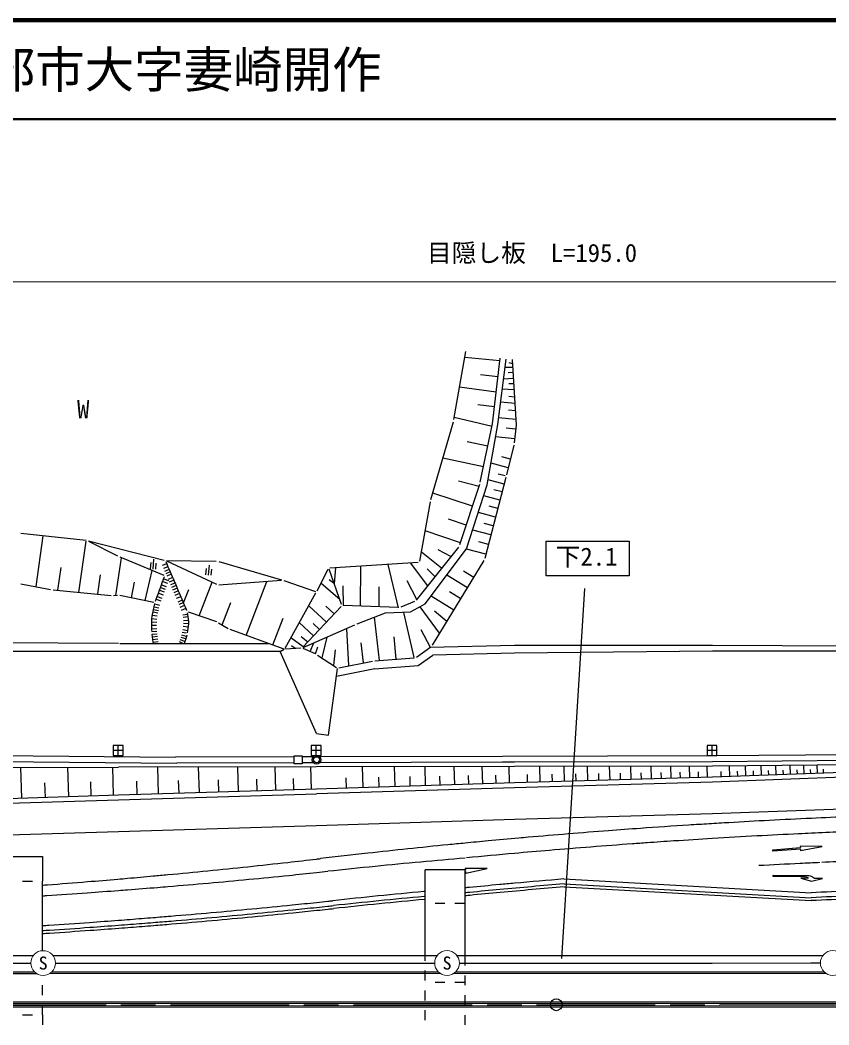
# Model space of a CAD drawing. Units: millimetres, scale not verified. Extents: x -622642 to 680000, y -103464 to 867584.
# Drawn here: x 413499 to 495223, y 278503 to 380000 of the extents above; entities that cross this region are included whole.
import ezdxf
from ezdxf.enums import TextEntityAlignment as Align

# ---------------------------------------------------------------- set-up
doc = ezdxf.new("R2010")
doc.units = ezdxf.units.MM
doc.header["$LTSCALE"] = 1000
doc.linetypes.add('CHAIN', pattern=[18.5, 12, -1.5, 3.5, -1.5])
for name, color, linetype, lineweight in [('M-BGD', 7, 'Continuous', 25), ('M-BMK', 2, 'CHAIN', 13), ('M-BMK-OTRS', 5, 'Continuous', 25), ('M-BMK-ROW', 30, 'Continuous', 25), ('M-BMK-SRVR', 3, 'Continuous', 25), ('M-STR-HTXT', 7, 'Continuous', 13), ('M-STR-STR1', 1, 'Continuous', 25), ('M-STR-STRC', 7, 'Continuous', 25), ('M-TTL', 7, 'Continuous', 140), ('M-TTL-LINE', 7, 'Continuous', 50)]:
    doc.layers.add(name, color=color, linetype=linetype, lineweight=lineweight)
doc.layers.add('M-TTL-TXT', color=7, linetype='Continuous')
doc.styles.add('ＭＳ ゴシック', font='')
doc.styles.get('ＭＳ ゴシック').set_extended_font_data('MS Gothic')

msp = doc.modelspace()

# ---------------------------------------------------------------- linework, layer by layer
at = {"layer": 'M-BGD'}
for p, q in [((457338, 339671), (458540, 346510)), ((461962, 345580), (458434, 345907)), ((461246, 339213), (461993, 345862)), ((461762, 339165), (462616, 345765)), ((463264, 345263), (462906, 345371)), ((463641, 339090), (463236, 345724)), ((461779, 343959), (460035, 344164)), ((463286, 344902), (462504, 344900)), ((463317, 344397), (462811, 344382)), ((463354, 343799), (462352, 343731)), ((463386, 343261), (462898, 343248)), ((461605, 342404), (457908, 342911)), ((463423, 342666), (462220, 342707)), ((461440, 340938), (459751, 341137)), ((463508, 341260), (462051, 341398)), ((463468, 341916), (462869, 341991)), ((463552, 340545), (462844, 340585)), ((455017, 331570), (457282, 339428)), ((461194, 338965), (457372, 339863)), ((459998, 333318), (461246, 339213)), ((460702, 333040), (461762, 339165)), ((463606, 339649), (461849, 339838)), ((463465, 337305), (463641, 339090)), ((463601, 338691), (462621, 338787)), ((460767, 336949), (458687, 337389)), ((463505, 337710), (461544, 337903)), ((462667, 334063), (463422, 337060)), ((460327, 334869), (456218, 335739)), ((462830, 334778), (461081, 335231)), ((463057, 335652), (462182, 335879)), ((462513, 333964), (461806, 334147)), ((459874, 332900), (457783, 333411)), ((459933, 333077), (457912, 326987)), ((458621, 326587), (460702, 333040)), ((460498, 325635), (462605, 333821)), ((462403, 333132), (460790, 333550)), ((459210, 330898), (455206, 332227)), ((461985, 331519), (460348, 331943)), ((462197, 332337), (461379, 332549)), ((453880, 325362), (454960, 331327)), ((461767, 330676), (460898, 330901)), ((461542, 329807), (459805, 330257)), ((458577, 328993), (456798, 329583)), ((461310, 328912), (460388, 329151)), ((413572, 328171), (420163, 327453)), ((415110, 322773), (415843, 327911)), ((415112, 322774), (415845, 327912)), ((457987, 327214), (454429, 328394)), ((461071, 327991), (459228, 328468)), ((419439, 322176), (420189, 327362)), ((420399, 327382), (423338, 325885)), ((420409, 327408), (428054, 325452)), ((460826, 327044), (459845, 327299)), ((457795, 326770), (453531, 321405)), ((456095, 324632), (454043, 326263)), ((454429, 321035), (458621, 326587)), ((457008, 325815), (455737, 326488)), ((460571, 326064), (458610, 326572)), ((423157, 321881), (423734, 325675)), ((423564, 325780), (428010, 323922)), ((426693, 325205), (426635, 324575)), ((426991, 325547), (426901, 324551)), ((427224, 325157), (427167, 324526)), ((428316, 325091), (427856, 324895)), ((428224, 325306), (428316, 325091)), ((428288, 325368), (433337, 323015)), ((428300, 325419), (433325, 325333)), ((428316, 325091), (428444, 324789)), ((432593, 324935), (432503, 323939)), ((433570, 325296), (439907, 323453)), ((444796, 324656), (453733, 325231)), ((447888, 320798), (447943, 324853)), ((451726, 320618), (450705, 325007)), ((454675, 322872), (452970, 325149)), ((455181, 316861), (460402, 325408)), ((417320, 322416), (417659, 324692)), ((421346, 322039), (421626, 323966)), ((426141, 321388), (426840, 324411)), ((428444, 324789), (427984, 324593)), ((428562, 324512), (428102, 324316)), ((428671, 324258), (428211, 324062)), ((428771, 324023), (428311, 323827)), ((428444, 324789), (428562, 324512)), ((428562, 324512), (428671, 324258)), ((428671, 324258), (428771, 324023)), ((428771, 324023), (428863, 323806)), ((428863, 323806), (428950, 323602)), ((432295, 324594), (432238, 323963)), ((432826, 324546), (432769, 323915)), ((443508, 322364), (444615, 324537)), ((445985, 320982), (444714, 324530)), ((445272, 323087), (445405, 324671)), ((455408, 323783), (454615, 324588)), ((458694, 322643), (456614, 323928)), ((459337, 323684), (458296, 324326)), ((413571, 323058), (416580, 322478)), ((424761, 321646), (425074, 323214)), ((427652, 322586), (427718, 322766)), ((427718, 322766), (427789, 322960)), ((427789, 322960), (427869, 323179)), ((427789, 322960), (428258, 322787)), ((427869, 323179), (427963, 323433)), ((427914, 323301), (428384, 323128)), ((427963, 323433), (428073, 323733)), ((428016, 323577), (428485, 323404)), ((428073, 323733), (428082, 323757)), ((428907, 323702), (428447, 323506)), ((429031, 323411), (428571, 323215)), ((429147, 323139), (428687, 322943)), ((429258, 322878), (428798, 322682)), ((428950, 323602), (429031, 323411)), ((429031, 323411), (429109, 323228)), ((429109, 323228), (429185, 323051)), ((429185, 323051), (429258, 322878)), ((429258, 322878), (429332, 322705)), ((431609, 319813), (432916, 323229)), ((433575, 322971), (439903, 323410)), ((436327, 317851), (438437, 323293)), ((440146, 323378), (443333, 322293)), ((445825, 321431), (443898, 323117)), ((445232, 323098), (444730, 323468)), ((446169, 320858), (446137, 322868)), ((449797, 320741), (449781, 322768)), ((453588, 321477), (452618, 323371)), ((416827, 322443), (422694, 321868)), ((422943, 321870), (423325, 321915)), ((423572, 321905), (427018, 321220)), ((427259, 321518), (427359, 321790)), ((427359, 321790), (427445, 322022)), ((427359, 321790), (427829, 321618)), ((427445, 322022), (427519, 322225)), ((427483, 322127), (427952, 321954)), ((427519, 322225), (427587, 322410)), ((427587, 322410), (427652, 322586)), ((427587, 322410), (428056, 322237)), ((427684, 322675), (428154, 322503)), ((429369, 322618), (428909, 322422)), ((429483, 322351), (429023, 322155)), ((429604, 322066), (429144, 321870)), ((429737, 321755), (429277, 321559)), ((429332, 322705), (429406, 322530)), ((429406, 322530), (429483, 322351)), ((429483, 322351), (429563, 322163)), ((429563, 322163), (429647, 321966)), ((429647, 321966), (429737, 321755)), ((429737, 321755), (429833, 321528)), ((430013, 321131), (430564, 322467)), ((440268, 316564), (443391, 322143)), ((457313, 320406), (455022, 321821)), ((458020, 321552), (456875, 322259)), ((426979, 320477), (427036, 320740)), ((427036, 320740), (427101, 321025)), ((427036, 320740), (427524, 320631)), ((427101, 321025), (427112, 321074)), ((427101, 321025), (427588, 320913)), ((427184, 321313), (427259, 321518)), ((427259, 321518), (427729, 321346)), ((429884, 321408), (429424, 321212)), ((429993, 321153), (429533, 320957)), ((430112, 320875), (429652, 320679)), ((429833, 321528), (429938, 321283)), ((429938, 321283), (430051, 321017)), ((430051, 321017), (430175, 320726)), ((433903, 318915), (434778, 321177)), ((445941, 320773), (442077, 316669)), ((444443, 319182), (442674, 320848)), ((445226, 320013), (444395, 320796)), ((451724, 320671), (446152, 320860)), ((453337, 321261), (451965, 320713)), ((452936, 320211), (454429, 321035)), ((455876, 318057), (453936, 320747)), ((426827, 319553), (426853, 319772)), ((426853, 319772), (426887, 319997)), ((426869, 319884), (427364, 319808)), ((426887, 319997), (426929, 320230)), ((426929, 320230), (426979, 320477)), ((426929, 320230), (427421, 320136)), ((426979, 320477), (427468, 320374)), ((430241, 320571), (429781, 320375)), ((430425, 319975), (429932, 319894)), ((430463, 319717), (429967, 319654)), ((430175, 320726), (430310, 320409)), ((430310, 320409), (430326, 320373)), ((430397, 320135), (430425, 319975)), ((430425, 319975), (430463, 319717)), ((430463, 319717), (430488, 319475)), ((430493, 320217), (433333, 319236)), ((447552, 319012), (450432, 320121)), ((450432, 320121), (452936, 320211)), ((453333, 315611), (452274, 320158)), ((456611, 319236), (455374, 320284)), ((426795, 318882), (426798, 319111)), ((426795, 318882), (427295, 318885)), ((426801, 318640), (426795, 318882)), ((426798, 319111), (426808, 319334)), ((426802, 319223), (427302, 319200)), ((426808, 319334), (426827, 319553)), ((426827, 319553), (427324, 319502)), ((430478, 318678), (429981, 318731)), ((430496, 319359), (429997, 319332)), ((430501, 319020), (430001, 319034)), ((430489, 318794), (430464, 318560)), ((430488, 319475), (430501, 319245)), ((430501, 319020), (430489, 318794)), ((430501, 319245), (430501, 319020)), ((433557, 319129), (434518, 318535)), ((439043, 316905), (440078, 319581)), ((443139, 317797), (441712, 319141)), ((442106, 316628), (447321, 318916)), ((443751, 318447), (443101, 319059)), ((449822, 315328), (449316, 319679)), ((426815, 318383), (426801, 318640)), ((426807, 318514), (427306, 318541)), ((426828, 318230), (426815, 318383)), ((426825, 318247), (427324, 318287)), ((426850, 317971), (426849, 317981)), ((426850, 317971), (427348, 318019)), ((426878, 317701), (426850, 317971)), ((426878, 317701), (427375, 317755)), ((426910, 317425), (426878, 317701)), ((430310, 317745), (429826, 317872)), ((430269, 318069), (429888, 318144)), ((430427, 318314), (429934, 318396)), ((430310, 317745), (430238, 317495)), ((430339, 317870), (430310, 317745)), ((430427, 318314), (430391, 318114)), ((430464, 318560), (430427, 318314)), ((440089, 316497), (434742, 318427)), ((442571, 317175), (441887, 317688)), ((446732, 314796), (446508, 318523)), ((451511, 315436), (451307, 317687)), ((454983, 316625), (454010, 318409)), ((423451, 317036), (403440, 317108)), ((423564, 317036), (438605, 317033)), ((426910, 317425), (427406, 317486)), ((426946, 317148), (426910, 317425)), ((426946, 317148), (427441, 317218)), ((426963, 317035), (426946, 317148)), ((429952, 317035), (429592, 317184)), ((430152, 317244), (429683, 317415)), ((430238, 317495), (429761, 317645)), ((430152, 317244), (430071, 317035)), ((430238, 317495), (430152, 317244)), ((440185, 316443), (438605, 317033)), ((442086, 316687), (440863, 317602)), ((441294, 316533), (440918, 316808)), ((442798, 316225), (443192, 317081)), ((443335, 315990), (443584, 316676)), ((444025, 315592), (444522, 317661)), ((448202, 315064), (447954, 317082)), ((453555, 315648), (455014, 316682)), ((463455, 316836), (454936, 316626)), ((483457, 316843), (463455, 316836)), ((503460, 316704), (483457, 316843)), ((439762, 316236), (393602, 316232)), ((439765, 316231), (440185, 316443)), ((443453, 307941), (439765, 316231)), ((441866, 316569), (440331, 316463)), ((443338, 315982), (442105, 316527)), ((443557, 315863), (445476, 314602)), ((445190, 314791), (445366, 316405)), ((453728, 314817), (455192, 315856)), ((463455, 316059), (455192, 315856)), ((483457, 316239), (463455, 316059)), ((503460, 316240), (483457, 316239)), ((445703, 314557), (449103, 315233)), ((449309, 314485), (453728, 314817)), ((449350, 315267), (453329, 315566)), ((444655, 307776), (445578, 314508)), ((445470, 313719), (449353, 314491)), ((443453, 307941), (444655, 307776)), ((441197, 305675), (441997, 305681)), ((441203, 304875), (441197, 305675)), ((441997, 305681), (442003, 304881)), ((383045, 305384), (429342, 304944)), ((403435, 304466), (423448, 304532)), ((413688, 301402), (413588, 304499)), ((418424, 301555), (418328, 304515)), ((422949, 301702), (422857, 304530)), ((443450, 304568), (423448, 304532)), ((427493, 301841), (427411, 304539)), ((441202, 304973), (429342, 304944)), ((431621, 301967), (431542, 304546)), ((435568, 302087), (435493, 304553)), ((439342, 302201), (439270, 304560)), ((442003, 304881), (441203, 304875)), ((443124, 304978), (442002, 304975)), ((442950, 302311), (442882, 304567)), ((463456, 304618), (443453, 304568)), ((462255, 305026), (443778, 304980)), ((448156, 302471), (448091, 304580)), ((451384, 302571), (451322, 304588)), ((454471, 302665), (454412, 304595)), ((457426, 302756), (457369, 304603)), ((460252, 302843), (460198, 304610)), ((463448, 305029), (462255, 305026)), ((462956, 302926), (462904, 304616)), ((483450, 305073), (463448, 305029)), ((483447, 304647), (463456, 304618)), ((466063, 303019), (466015, 304621)), ((468516, 303092), (468470, 304625)), ((470863, 303162), (470819, 304628)), ((473108, 303228), (473066, 304632)), ((475256, 303292), (475216, 304635)), ((477311, 303353), (477273, 304638)), ((479278, 303412), (479241, 304641)), ((481159, 303468), (481124, 304643)), ((482959, 303521), (482925, 304646)), ((503460, 304840), (483447, 304647)), ((501201, 305232), (483450, 305073)), ((485201, 303599), (485162, 304663)), ((486834, 303658), (486797, 304679)), ((488401, 303715), (488366, 304694)), ((489904, 303769), (489870, 304709)), ((491346, 303822), (491313, 304723)), ((492729, 303872), (492698, 304736)), ((494056, 303920), (494026, 304749)), ((449770, 302521), (449739, 303529)), ((452927, 302618), (452898, 303583)), ((455948, 302711), (455920, 303634)), ((458839, 302800), (458812, 303683)), ((461604, 302885), (461578, 303730)), ((483458, 303536), (463456, 302941)), ((464781, 302981), (464757, 303782)), ((467290, 303055), (467267, 303822)), ((469689, 303127), (469668, 303860)), ((471985, 303195), (471965, 303897)), ((474182, 303260), (474162, 303932)), ((476284, 303323), (476265, 303965)), ((478295, 303383), (478276, 303997)), ((480218, 303440), (480201, 304028)), ((482059, 303494), (482042, 304057)), ((504448, 304296), (483458, 303536)), ((503450, 303760), (483458, 303036)), ((484349, 303568), (484330, 304100)), ((486017, 303629), (485999, 304139)), ((487617, 303687), (487600, 304176)), ((489153, 303742), (489136, 304212)), ((490625, 303795), (490609, 304246)), ((492038, 303847), (492022, 304279)), ((493393, 303896), (493378, 304310)), ((494693, 303943), (494678, 304341)), ((416056, 301479), (416008, 302959)), ((420686, 301629), (420641, 303043)), ((425334, 301775), (425293, 303124)), ((429557, 301904), (429518, 303194)), ((433594, 302027), (433557, 303260)), ((437455, 302144), (437419, 303323)), ((441146, 302256), (441112, 303384)), ((463456, 302941), (443454, 302327)), ((446470, 302420), (446437, 303474)), ((483458, 303036), (463456, 302441)), ((423449, 301718), (403438, 301070)), ((443450, 302326), (423449, 301718)), ((443450, 301826), (423449, 301218)), ((463456, 302441), (443454, 301827)), ((423449, 301218), (403419, 300570)), ((503461, 300560), (483459, 299836)), ((483459, 299836), (463456, 299241)), ((443450, 298626), (423449, 298018)), ((463456, 299241), (443454, 298626)), ((423449, 298018), (403439, 297370)), ((411751, 295519), (415751, 295520)), ((415751, 295520), (415752, 293020)), ((454425, 285503), (454424, 294183)), ((458424, 294183), (454424, 294183)), ((458424, 294183), (458425, 285503)), ((413751, 293019), (414751, 293019)), ((415751, 293020), (415752, 293020)), ((415753, 285997), (415752, 293020)), ((468457, 292741), (493441, 291355)), ((468461, 292441), (493440, 291055)), ((454425, 290783), (454424, 290783)), ((456425, 290783), (455425, 290783)), ((458425, 290783), (457425, 290783)), ((454425, 284983), (454425, 285503)), ((458425, 285503), (458425, 284503)), ((403413, 284749), (414578, 284750)), ((417078, 284750), (423413, 284750)), ((423413, 284750), (426544, 284751)), ((426544, 284751), (426913, 284751)), ((426913, 284751), (443413, 284752)), ((443413, 284752), (444549, 284752)), ((444549, 284752), (455390, 284753)), ((457890, 284753), (458413, 284753)), ((458413, 284753), (463413, 284753)), ((463413, 284753), (464956, 284753)), ((464956, 284753), (476818, 284754)), ((476818, 284754), (483413, 284755)), ((483413, 284755), (493413, 284756)), ((493413, 284756), (494171, 284756)), ((494171, 284756), (494363, 284756)), ((454425, 282983), (454425, 283983)), ((458425, 283503), (458425, 282503)), ((415754, 281518), (415754, 282518)), ((454425, 282783), (454425, 282783)), ((456425, 282783), (455425, 282783)), ((458425, 282783), (457425, 282783)), ((454425, 280983), (454425, 281983)), ((458425, 281503), (458425, 280503)), ((415754, 279518), (415754, 280518)), ((413754, 279518), (414754, 279518)), ((415754, 279518), (415754, 279518)), ((415754, 279518), (415754, 278518)), ((454425, 278983), (454425, 279983)), ((458425, 279503), (458425, 278503))]:
    msp.add_line(p, q, dxfattribs=at)
for radius in [450, 300]:
    msp.add_circle((443450, 305288), radius, dxfattribs=at)
for centre, radius, start, end in [((525850, -399963), 700078, 92.33544, 92.65184), ((525850, -399963), 700078, 93.66774, 94.06797), ((525850, -399963), 700078, 93.49985, 93.66774), ((544886, -718699), 1019383, 93.3607, 93.47415), ((525850, -399963), 700078, 93.00155, 93.33464), ((532249, -529532), 829805, 92.67926, 92.97428), ((525850, -399963), 700078, 95.00004, 95.0777), ((525850, -399963), 700078, 94.66694, 95.00004), ((525850, -399963), 700078, 94.33394, 94.66694), ((525850, -399963), 700078, 94.06797, 94.33394), ((525850, -399963), 700078, 95.66625, 95.99935), ((525850, -399963), 700078, 95.52425, 95.66625), ((525850, -399963), 700078, 95.33315, 95.52425), ((525850, -399963), 700078, 95.07747, 95.33315), ((525850, -399963), 700078, 96.33235, 96.72731), ((525850, -399963), 700078, 95.99935, 96.33235), ((363333, 990715), 700063, 275.66687, 275.99967), ((363333, 990715), 700063, 275.99967, 276.33247), ((363333, 990715), 700063, 276.33247, 276.57153), ((363334, 990730), 700078, 276.57131, 276.60336), ((363333, 990715), 700063, 275.00127, 275.21377), ((363333, 990715), 700063, 275.21377, 275.33407), ((363333, 990715), 700063, 275.33407, 275.66687), ((363333, 990715), 700063, 274.29414, 274.33567), ((363333, 990715), 700063, 274.33567, 274.66847), ((363333, 990715), 700063, 274.66847, 274.92007), ((362093, 1004945), 714347, 274.92132, 275.0009), ((518903, -400590), 695568, 94.98544, 94.98808), ((525850, -399963), 695078, 94.73636, 95.27214), ((525850, -399963), 694778, 94.73807, 95.27214), ((518907, -400634), 695112, 95.32945, 95.71004), ((518903, -400590), 695568, 95.31889, 95.32985), ((518903, -400590), 695068, 95.32273, 95.32945), ((518903, -400590), 695068, 94.98905, 94.99167), ((518903, -400590), 694768, 94.98905, 94.99383), ((518901, -400567), 695045, 94.94885, 94.98905), ((518901, -400567), 694745, 94.94885, 94.98905), ((525850, -399963), 695078, 95.27214, 95.524), ((525850, -399963), 694778, 95.27214, 95.52409), ((525850, -399966), 692080, 92.34584, 92.68405), ((370272, 991427), 704861, 275.76387, 275.95917), ((370271, 991460), 704894, 275.95925, 276.05214), ((370270, 991469), 704903, 276.05214, 276.09845), ((518911, -400680), 695159, 95.71004, 96.09055), ((518911, -400680), 694859, 95.71004, 96.09055), ((518907, -400634), 694812, 95.32945, 95.71004), ((518903, -400590), 694768, 95.32503, 95.32945), ((525850, -399966), 691780, 92.34584, 92.68532), ((370283, 991314), 704748, 274.76027, 275.09477), ((370279, 991355), 704788, 275.09477, 275.42937), ((370279, 991355), 705088, 275.09477, 275.42937), ((370275, 991395), 704829, 275.42937, 275.76387), ((370275, 991395), 705129, 275.42937, 275.76387), ((370272, 991427), 705161, 275.76387, 275.95917), ((370271, 991460), 705194, 275.95925, 276.05214), ((370270, 991468), 705202, 276.05214, 276.09845), ((370292, 991192), 704625, 273.75647, 274.09107), ((370290, 991227), 704660, 274.09107, 274.32657), ((370290, 991227), 704960, 274.09107, 274.32657), ((370288, 991247), 704680, 274.32657, 274.42567), ((370288, 991247), 704980, 274.32657, 274.42567), ((370287, 991265), 704698, 274.42567, 274.61197), ((370287, 991265), 704998, 274.42567, 274.61197), ((370822, 984797), 698208, 274.61088, 274.76056), ((370822, 984797), 698508, 274.61088, 274.76056), ((370283, 991314), 705048, 274.76027, 275.09477), ((370295, 991152), 704585, 273.69912, 273.75647), ((370295, 991152), 704885, 273.69755, 273.75647), ((370292, 991192), 704925, 273.75647, 274.09107)]:
    msp.add_arc(centre, radius, start, end, dxfattribs=at)
at = {"layer": 'M-BMK'}
msp.add_line((95680, 280408), (567080, 280573), dxfattribs=at)
at = {"layer": 'M-BMK-OTRS'}
for p, q in [((383045, 305984), (429216, 305545)), ((441198, 305574), (429216, 305545)), ((443106, 305578), (441998, 305576)), ((462242, 305626), (443792, 305580)), ((483449, 305673), (462242, 305626)), ((501197, 305832), (483445, 305673))]:
    msp.add_line(p, q, dxfattribs=at)
at = {"layer": 'M-BMK-ROW'}
for p, q in [((423911, 306725), (422911, 306725)), ((422911, 306725), (422911, 305725)), ((423411, 305725), (423411, 306725)), ((423911, 305725), (423911, 306725)), ((443911, 306727), (442911, 306727)), ((442911, 306727), (442911, 305727)), ((443411, 305727), (443411, 306727)), ((443911, 305727), (443911, 306727)), ((483911, 306730), (482911, 306730)), ((482911, 306730), (482911, 305730)), ((483411, 305730), (483411, 306730)), ((483911, 305730), (483911, 306730)), ((423911, 306225), (422911, 306225)), ((422911, 305725), (423911, 305725)), ((443911, 306227), (442911, 306227)), ((442911, 305727), (443911, 305727)), ((483911, 306230), (482911, 306230)), ((482911, 305730), (483911, 305730))]:
    msp.add_line(p, q, dxfattribs=at)
at = {"layer": 'M-BMK-SRVR'}
msp.add_circle((467680, 280538), 600, dxfattribs=at)
at = {"layer": 'M-STR-HTXT'}
msp.add_line((371858, 353557), (567768, 353557), dxfattribs=at)
for centre in [(415828, 284750), (456640, 284753), (495613, 284756)]:
    msp.add_circle(centre, 1250, dxfattribs=at)
at = {"layer": 'M-STR-STR1'}
for p, q in [((403413, 285499), (414828, 285500)), ((416828, 285500), (423413, 285500)), ((423413, 285500), (426544, 285501)), ((426544, 285501), (443413, 285502)), ((443413, 285502), (444549, 285502)), ((444549, 285502), (455640, 285503)), ((457640, 285503), (458413, 285503)), ((458413, 285503), (463413, 285503)), ((463413, 285503), (464956, 285503)), ((464956, 285503), (476818, 285504)), ((476818, 285504), (483413, 285505)), ((483413, 285505), (493413, 285506)), ((493413, 285506), (494171, 285506)), ((494171, 285506), (494613, 285506))]:
    msp.add_line(p, q, dxfattribs=at)
at = {"layer": 'M-STR-STRC'}
for p, q in [((466649, 327374), (475049, 327374)), ((466649, 323874), (466649, 327374)), ((475049, 327374), (475049, 323874)), ((475049, 323874), (466649, 323874)), ((468252, 285203), (470545, 322592)), ((489545, 296197), (492337, 296414)), ((494537, 296509), (492326, 296563)), ((492326, 296563), (492337, 296414)), ((492361, 296115), (494537, 296509)), ((489557, 296048), (489545, 296197)), ((492349, 296264), (489557, 296048)), ((492349, 296264), (492361, 296115)), ((458424, 294136), (458495, 294144)), ((458512, 293995), (458424, 293985)), ((460690, 294318), (458478, 294293)), ((458478, 294293), (458495, 294144)), ((458512, 293995), (458529, 293846)), ((458529, 293846), (460690, 294318)), ((489578, 293483), (489579, 293633)), ((492823, 293462), (489578, 293483)), ((489579, 293633), (493064, 293611)), ((492823, 293462), (492888, 293457)), ((492888, 293457), (492953, 293444)), ((492953, 293444), (493015, 293424)), ((493015, 293424), (493073, 293393)), ((493064, 293611), (493194, 293603)), ((493073, 293393), (493128, 293358)), ((493128, 293358), (493175, 293313)), ((493194, 293603), (493324, 293574)), ((493324, 293574), (493446, 293534)), ((493446, 293534), (493563, 293473)), ((493563, 293473), (493673, 293400)), ((493673, 293400), (493777, 293307)), ((468450, 293243), (493443, 291856)), ((493177, 293310), (492377, 293315)), ((492377, 293315), (493475, 293008)), ((493475, 293008), (494577, 293302)), ((494577, 293302), (493777, 293307)), ((415186, 283678), (376595, 283668)), ((414985, 283828), (376803, 283818)), ((455986, 283688), (416472, 283678)), ((455789, 283838), (416673, 283828)), ((494948, 283697), (457295, 283688)), ((494754, 283847), (457492, 283838)), ((567680, 280851), (371408, 280792)), ((567680, 280701), (371408, 280642)), ((567680, 280451), (371408, 280392)), ((567680, 280301), (371408, 280242))]:
    msp.add_line(p, q, dxfattribs=at)
for centre, radius, start, end in [((531903, -505135), 803924, 93.13309, 93.4547), ((525850, -399963), 698578, 92.76385, 93.10885), ((546355, -833159), 1132259, 92.67765, 92.74324), ((525850, -399963), 698578, 92.41884, 92.65754), ((525850, -399963), 698578, 94.48884, 94.83384), ((525850, -399963), 698578, 94.14384, 94.48884), ((525850, -399963), 698578, 94.02105, 94.14384), ((525850, -399963), 698578, 93.79884, 94.02105), ((525850, -399963), 698578, 93.47894, 93.79884), ((518903, -400589), 698567, 94.96394, 95.33235), ((548033, -638008), 937654, 95.1751, 95.47289), ((525850, -399963), 698578, 94.83384, 95.12414), ((523909, -449073), 747310, 95.72486, 96.09277), ((518907, -400634), 698613, 95.33235, 95.71295), ((525850, -399963), 695578, 92.76385, 93.10885), ((525850, -399963), 695578, 92.59797, 92.76385), ((525850, -399963), 695578, 92.07385, 92.5836), ((370275, 991395), 701328, 275.42647, 275.76107), ((370272, 991429), 701363, 275.76107, 275.98907), ((370271, 991464), 701397, 275.98915, 276.08245), ((370287, 991266), 701199, 274.42287, 274.67118), ((370285, 991288), 701222, 274.67117, 274.75737), ((370283, 991314), 701247, 274.75747, 275.09197), ((370279, 991354), 701288, 275.09197, 275.42647), ((518901, -400566), 695544, 94.94925, 94.98544), ((525850, -399963), 695578, 95.27214, 95.52384), ((525850, -399963), 695578, 95.14634, 95.27214), ((525850, -399963), 695578, 94.73352, 95.14634), ((370295, 991151), 701084, 273.71756, 273.75367), ((370292, 991192), 701125, 273.75367, 274.08827), ((370290, 991228), 701161, 274.08827, 274.34817), ((370288, 991248), 701182, 274.34817, 274.42287), ((518911, -400680), 695659, 95.71045, 96.09095), ((518907, -400634), 695612, 95.32985, 95.71045), ((525850, -399966), 692580, 92.34584, 92.68196), ((370275, 991395), 704329, 275.42897, 275.76347), ((370272, 991428), 704362, 275.76347, 275.96347), ((370271, 991461), 704394, 275.96355, 276.05644), ((370270, 991469), 704403, 276.05644, 276.09805), ((370287, 991265), 704198, 274.42527, 274.61527), ((370911, 983724), 696631, 274.61402, 274.7602), ((370283, 991314), 704248, 274.75987, 275.09437), ((370279, 991355), 704288, 275.09437, 275.42897), ((370295, 991152), 704084, 273.70174, 273.75607), ((370292, 991192), 704125, 273.75607, 274.09067), ((370290, 991227), 704160, 274.09067, 274.32957), ((370288, 991247), 704180, 274.32957, 274.42527)]:
    msp.add_arc(centre, radius, start, end, dxfattribs=at)
at = {"layer": 'M-TTL', "color": 2}
msp.add_line((680000, 380000), (40000, 380000), dxfattribs=at)
at = {"layer": 'M-TTL-LINE'}
msp.add_line((40000, 370000), (680000, 370000), dxfattribs=at)

# ---------------------------------------------------------------- texts
at = {"layer": 'M-BGD', "style": 'ＭＳ ゴシック'}
msp.add_text('W', height=1833, dxfattribs=at).set_placement((419256, 339229), align=Align.BOTTOM_LEFT)
at = {"layer": 'M-STR-HTXT', "style": 'ＭＳ ゴシック'}
for s, height, p in [('目隠し板\u3000L=195.0', 1833, (465225, 356488)), ('S', 1320, (415828, 284750)), ('S', 1320, (456640, 284753))]:
    msp.add_text(s, height=height, dxfattribs=at).set_placement(p, align=Align.MIDDLE_CENTER)
at = {"layer": 'M-STR-STRC', "style": 'ＭＳ ゴシック'}
msp.add_text('下2.1', height=1833, dxfattribs=at).set_placement((470736, 324338), align=Align.BOTTOM_CENTER)
at = {"layer": 'M-TTL-TXT', "style": 'ＭＳ ゴシック'}
msp.add_text('宇部市大字妻崎開作', height=3666, dxfattribs=at).set_placement((405024, 375000), align=Align.MIDDLE_LEFT)

doc.saveas('drawing.dxf')
